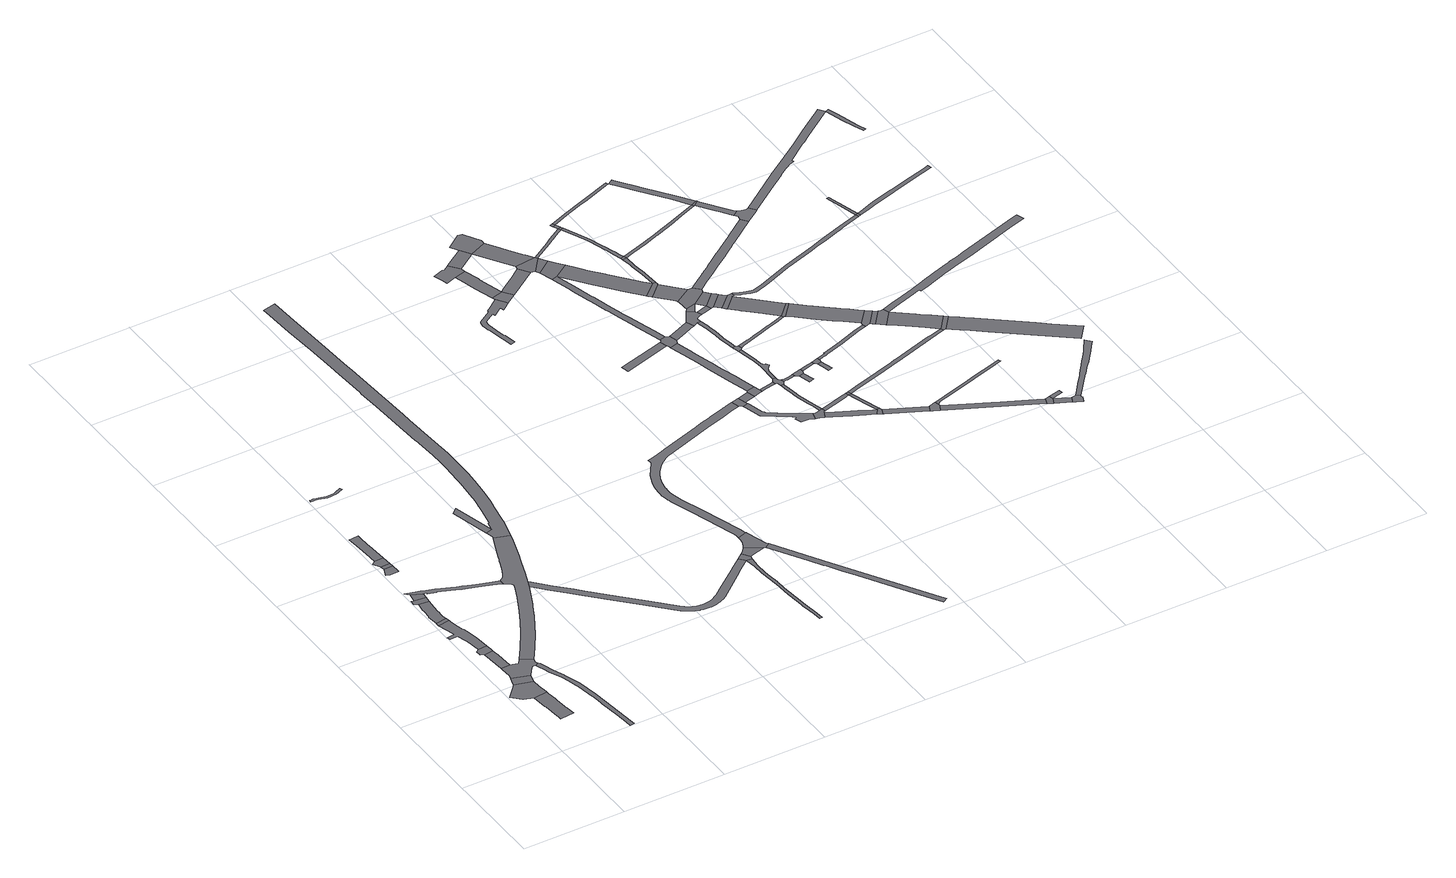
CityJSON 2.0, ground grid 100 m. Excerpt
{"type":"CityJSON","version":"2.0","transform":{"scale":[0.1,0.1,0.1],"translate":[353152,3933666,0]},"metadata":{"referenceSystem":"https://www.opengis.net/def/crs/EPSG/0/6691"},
"CityObjects":{
"road1":{"type":"Road","geometry":[{"type":"MultiSurface","lod":"1","boundaries":[[[0,1,2,3,4,5,6,7,8,9,10]]]}]},
"road2":{"type":"Road","attributes":{"RoadStructureAttribute.sectionType":"1"},"geometry":[{"type":"MultiSurface","lod":"1","boundaries":[[[11,12,13,14,15,16,17,18,19,20,21,22,23,24,0,10]]]}]},
"road3":{"type":"Road","attributes":{"RoadStructureAttribute.sectionType":"1"},"geometry":[{"type":"MultiSurface","lod":"1","boundaries":[[[25,26,5,4,27,28]]]}]},
"road4":{"type":"Road","attributes":{"RoadStructureAttribute.sectionType":"1"},"geometry":[{"type":"MultiSurface","lod":"1","boundaries":[[[29,30,31,32,33,34]]]}]},
"road5":{"type":"Road","geometry":[{"type":"MultiSurface","lod":"1","boundaries":[[[35,29,34,36,37,38,39,40,41]]]}]},
"road6":{"type":"Road","geometry":[{"type":"MultiSurface","lod":"1","boundaries":[[[42,43,44,45,46,47,48,49,50,51,52,53,39,38,54,55,56,57,58,59,60]]]}]},
"road7":{"type":"Road","geometry":[{"type":"MultiSurface","lod":"1","boundaries":[[[27,61,62,63,64,65,66,67,68,69,32,31,70,71,72,73,28]]]}]},
"road8":{"type":"Road","geometry":[{"type":"MultiSurface","lod":"1","boundaries":[[[74,75,76,42,60]]]}]},
"road9":{"type":"Road","attributes":{"RoadStructureAttribute.sectionType":"1"},"geometry":[{"type":"MultiSurface","lod":"1","boundaries":[[[77,78,79,80,81,75,74,82,83,84,85,86,87]]]}]},
"road10":{"type":"Road","attributes":{"RoadStructureAttribute.sectionType":"1"},"geometry":[{"type":"MultiSurface","lod":"1","boundaries":[[[88,89,90,91,92,93,94,95,96,97,98,99,100,101,102,103,104,105,106,107,108,109,110,111,112,113,114,64,63]]]}]},
"road11":{"type":"Road","geometry":[{"type":"MultiSurface","lod":"1","boundaries":[[[115,116,117,118,77,87]]]}]},
"road12":{"type":"Road","attributes":{"RoadStructureAttribute.sectionType":"1"},"geometry":[{"type":"MultiSurface","lod":"1","boundaries":[[[116,115,119,120,121]]]}]},
"road13":{"type":"Road","geometry":[{"type":"MultiSurface","lod":"1","boundaries":[[[122,123,124,125,126,127,128]]]}]},
"road14":{"type":"Road","geometry":[{"type":"MultiSurface","lod":"1","boundaries":[[[129,130,131,132,133,134]]]}]},
"road15":{"type":"Road","attributes":{"RoadStructureAttribute.sectionType":"1"},"geometry":[{"type":"MultiSurface","lod":"1","boundaries":[[[127,131,130,128]]]}]},
"road16":{"type":"Road","attributes":{"RoadStructureAttribute.sectionType":"1"},"geometry":[{"type":"MultiSurface","lod":"1","boundaries":[[[132,135,136,137,138,139,140,141,142,133]]]}]},
"road17":{"type":"Road","attributes":{"RoadStructureAttribute.sectionType":"1"},"geometry":[{"type":"MultiSurface","lod":"1","boundaries":[[[143,121,120,144,145,146,147,148,149,150,151,152,153,154,155,156,157,158,159,160,161,162,163,164,165,166,167,168,169]]]}]},
"road18":{"type":"Road","geometry":[{"type":"MultiSurface","lod":"1","boundaries":[[[170,171,172,173,174,175,176,177,178,179,180,181,182,183,184,185,186,187,188,189,190,191,157,156,192,193,194,195,196,197,198,199,200,201,202,203,204,67,66,205,206,207,208,209,210,211,212,213,214,215,216,217,218]]]}]},
"road19":{"type":"Road","geometry":[{"type":"MultiSurface","lod":"1","boundaries":[[[219,220,221,222,223,224,225,226,227,228,229,230,231,232,233,234,235,236,237,238,239,240,241,242,243,244]]]}]},
"road20":{"type":"Road","geometry":[{"type":"MultiSurface","lod":"1","boundaries":[[[245,246,247,248]]]}]},
"road21":{"type":"Road","attributes":{"RoadStructureAttribute.sectionType":"1"},"geometry":[{"type":"MultiSurface","lod":"1","boundaries":[[[249,250,251,252,253,254,255,256,257,258,259,260,261,262,263,264,265,266,267,268,269,270,271,170,218,272,273,274,275,276,277,278,279,280,281,282,283,284,285,286,287,288,289,290,291,292,293,294,295,296,297]]]}]},
"road22":{"type":"Road","attributes":{"RoadStructureAttribute.sectionType":"1"},"geometry":[{"type":"MultiSurface","lod":"1","boundaries":[[[298,299,300,301,302,303,304,305,306,307,308,309,310,311,312,313,314,315,316,317,318,319,320,321,322,323,324,325,326,327,328,329,330,331,332,333,334,335,336,337,338,339,340,341,342,343,344,345,346,347,348,349,350,351,352,353,354,355,245,248,356,357,358,182,181,180,359,360,361]]]}]},
"road23":{"type":"Road","attributes":{"RoadStructureAttribute.sectionType":"1"},"geometry":[{"type":"MultiSurface","lod":"1","boundaries":[[[362,363,364,365,366,367,368,369,370,371,372,373,374,375,376,377,378,379,380,381,382,383,384,385,386,387,388,389,297]]]}]},
"road24":{"type":"Road","geometry":[{"type":"MultiSurface","lod":"1","boundaries":[[[297,389,390,391,249]]]}]},
"road25":{"type":"Road","attributes":{"RoadStructureAttribute.sectionType":"1"},"geometry":[{"type":"MultiSurface","lod":"1","boundaries":[[[392,393,394,395,396,397,398,399,391,390]]]}]},
"road26":{"type":"Road","geometry":[{"type":"MultiSurface","lod":"1","boundaries":[[[400,401,402,403,404,405,406,407,408,396,395,409]]]}]},
"road27":{"type":"Road","attributes":{"RoadStructureAttribute.sectionType":"1"},"geometry":[{"type":"MultiSurface","lod":"1","boundaries":[[[410,411,412,413,414,415,416,417,418,419,420,421,422,423,400,409]]]}]},
"road28":{"type":"Road","attributes":{"RoadStructureAttribute.sectionType":"1"},"geometry":[{"type":"MultiSurface","lod":"1","boundaries":[[[403,424,425,426,427,428,429,430,431,432,433,434,435,436,437,438,439,440,441,442,443,444,445,446,447,448,449,450,451,452,453,454,455,456,457,458,459,460,461,462,463,464,465,466,467,468,469,470,471,472,473,474,475,476,477,478,479,480,481,482,483,484,485,486,487,488,489,490,491,492,493,494,495,496,497,498,499,500,501,502,503,504,505,404]]]}]},
"road29":{"type":"Road","attributes":{"RoadStructureAttribute.sectionType":"1"},"geometry":[{"type":"MultiSurface","lod":"1","boundaries":[[[506,507,508,509,510,511,512,513,514,515,516,517,518,519,520,521,522,523,524,525,526,527,528,529]]]}]},
"road30":{"type":"Road","geometry":[{"type":"MultiSurface","lod":"1","boundaries":[[[530,531,532,533,534,535,536,537,538]]]}]},
"road31":{"type":"Road","attributes":{"RoadStructureAttribute.sectionType":"1"},"geometry":[{"type":"MultiSurface","lod":"1","boundaries":[[[539,540,541,542,537,536,543,544,545,546,547]]]}]},
"road32":{"type":"Road","geometry":[{"type":"MultiSurface","lod":"1","boundaries":[[[546,529,528,548,549,550,547]]]}]},
"road33":{"type":"Road","attributes":{"RoadStructureAttribute.sectionType":"1"},"geometry":[{"type":"MultiSurface","lod":"1","boundaries":[[[551,552,553,554,555,556,557,530,538]]]}]},
"road34":{"type":"Road","attributes":{"RoadStructureAttribute.sectionType":"1"},"geometry":[{"type":"MultiSurface","lod":"1","boundaries":[[[558,559,560,561,562,563]]]}]},
"road35":{"type":"Road","geometry":[{"type":"MultiSurface","lod":"1","boundaries":[[[465,464,564,565,566,567,568]]]}]},
"road36":{"type":"Road","attributes":{"RoadStructureAttribute.sectionType":"1"},"geometry":[{"type":"MultiSurface","lod":"1","boundaries":[[[550,569,570,571,572,573,574,547]]]}]},
"road37":{"type":"Road","attributes":{"RoadStructureAttribute.sectionType":"1"},"geometry":[{"type":"MultiSurface","lod":"1","boundaries":[[[567,575,576,568]]]}]},
"road38":{"type":"Road","geometry":[{"type":"MultiSurface","lod":"1","boundaries":[[[577,554,553,578,579,580,581,582]]]}]},
"road39":{"type":"Road","attributes":{"RoadStructureAttribute.sectionType":"1"},"geometry":[{"type":"MultiSurface","lod":"1","boundaries":[[[583,584,585,586,587,588,589,590,591,592,593,594,595,596,597,598,599,600,601,602,603,604,566,565]]]}]},
"road40":{"type":"Road","geometry":[{"type":"MultiSurface","lod":"1","boundaries":[[[576,575,605,606,607,608,609,610,611]]]}]},
"road41":{"type":"Road","attributes":{"RoadStructureAttribute.sectionType":"1"},"geometry":[{"type":"MultiSurface","lod":"1","boundaries":[[[610,612,613,614,615,616,617,618,619,620,621,622,623,624,625,626,627,628,629,630,611]]]}]},
"road42":{"type":"Road","attributes":{"function":"3","RoadStructureAttribute.sectionType":"1"},"geometry":[{"type":"MultiSurface","lod":"1","boundaries":[[[631,632,633,634,635,636,637,638,578,553,639,640,641]]]}]},
"road43":{"type":"Road","geometry":[{"type":"MultiSurface","lod":"1","boundaries":[[[642,643,644,645,646,647,648,558,563,649,650,622,621]]]}]},
"road44":{"type":"Road","geometry":[{"type":"MultiSurface","lod":"1","boundaries":[[[651,652,571,570,653,654,631,641]]]}]},
"road45":{"type":"Road","attributes":{"function":"3","RoadStructureAttribute.sectionType":"1"},"geometry":[{"type":"MultiSurface","lod":"1","boundaries":[[[655,656,654,653,657,658]]]}]},
"road46":{"type":"Road","attributes":{"RoadStructureAttribute.sectionType":"1"},"geometry":[{"type":"MultiSurface","lod":"1","boundaries":[[[608,659,660,661,662,663,664,609]]]}]},
"road47":{"type":"Road","geometry":[{"type":"MultiSurface","lod":"1","boundaries":[[[665,666,667,668,669,670,671,672,595,594,673,674,675,676,677]]]}]},
"road48":{"type":"Road","geometry":[{"type":"MultiSurface","lod":"1","boundaries":[[[678,679,658,657,680,681,682]]]}]},
"road49":{"type":"Road","attributes":{"RoadStructureAttribute.sectionType":"1"},"geometry":[{"type":"MultiSurface","lod":"1","boundaries":[[[683,684,685,686,687,688,689,669,668,690,691,692,693,694,695,696]]]}]},
"road50":{"type":"Road","attributes":{"RoadStructureAttribute.sectionType":"1"},"geometry":[{"type":"MultiSurface","lod":"1","boundaries":[[[681,680,697,698,699,700,701,702,703,704,705,706,707,708,709,710,711,645,644,712,713,714,715,716,717,718,719,720,721,722,681,723,724,725,726,727,728,729,730,731,732,733,734,735,736,737,738,682]]]}]},
"road51":{"type":"Road","attributes":{"RoadStructureAttribute.sectionType":"1"},"geometry":[{"type":"MultiSurface","lod":"1","boundaries":[[[739,740,741,643,642,742,743,744]]]}]},
"road52":{"type":"Road","geometry":[{"type":"MultiSurface","lod":"1","boundaries":[[[745,746,747,748,749,750,661,660,751,696,695,752,753,754,755,756,757,758,759,760,761,762]]]}]},
"road53":{"type":"Road","attributes":{"RoadStructureAttribute.sectionType":"1"},"geometry":[{"type":"MultiSurface","lod":"1","boundaries":[[[763,764,765,766,767,677,676,768,769,770,771,772]]]}]},
"road54":{"type":"Road","attributes":{"RoadStructureAttribute.sectionType":"1"},"geometry":[{"type":"MultiSurface","lod":"1","boundaries":[[[761,773,774,775,776,777,778,779,780,781,782,783,784,785,786,787,788,789,790,791,792,793,794,795,762]]]}]},
"road55":{"type":"Road","attributes":{"RoadStructureAttribute.sectionType":"1"},"geometry":[{"type":"MultiSurface","lod":"1","boundaries":[[[796,797,798,799,800,801,802,803,804,753,752]]]}]},
"road56":{"type":"Road","attributes":{"RoadStructureAttribute.sectionType":"1"},"geometry":[{"type":"MultiSurface","lod":"1","boundaries":[[[805,806,807,668,667,808,809,810]]]}]},
"road57":{"type":"Road","geometry":[{"type":"MultiSurface","lod":"1","boundaries":[[[811,812,813,814,815,816,786,785,817]]]}]},
"road58":{"type":"Road","attributes":{"RoadStructureAttribute.sectionType":"1"},"geometry":[{"type":"MultiSurface","lod":"1","boundaries":[[[818,819,820,821,822,823,824,825,826,813,812,827,828,829,830,831,832,833,834,835]]]}]},
"road59":{"type":"Road","geometry":[{"type":"MultiSurface","lod":"1","boundaries":[[[818,835,836,837,838,839,840,841,842,843,844,845,846,847,739,744]]]}]},
"road60":{"type":"Road","geometry":[{"type":"MultiSurface","lod":"1","boundaries":[[[799,848,849,850,851,800]]]}]},
"road61":{"type":"Road","attributes":{"RoadStructureAttribute.sectionType":"1"},"geometry":[{"type":"MultiSurface","lod":"1","boundaries":[[[848,852,853,849]]]}]},
"road62":{"type":"Road","attributes":{"RoadStructureAttribute.sectionType":"1"},"geometry":[{"type":"MultiSurface","lod":"1","boundaries":[[[654,854,855,856,857,858,859,860,861,862,863,864,865,866,867,868,869,870,871,872,873,874,875,859,876,877,878,879,631]]]}]},
"road63":{"type":"Road","geometry":[{"type":"MultiSurface","lod":"1","boundaries":[[[729,728,880,881,882,883,884,885]]]}]},
"road64":{"type":"Road","geometry":[{"type":"MultiSurface","lod":"1","boundaries":[[[771,886,887,888,889,772]]]}]},
"road65":{"type":"Road","geometry":[{"type":"MultiSurface","lod":"1","boundaries":[[[890,891,892,805,810]]]}]},
"road66":{"type":"Road","attributes":{"RoadStructureAttribute.sectionType":"1"},"geometry":[{"type":"MultiSurface","lod":"1","boundaries":[[[893,894,895,896,897,898,772,889,899,900,901,902,903,904,890,810]]]}]},
"road67":{"type":"Road","attributes":{"function":"3","RoadStructureAttribute.sectionType":"1"},"geometry":[{"type":"MultiSurface","lod":"1","boundaries":[[[905,847,846,906,907,908,909]]]}]},
"road68":{"type":"Road","attributes":{"function":"3","RoadStructureAttribute.sectionType":"1"},"geometry":[{"type":"MultiSurface","lod":"1","boundaries":[[[910,883,882,911,912,913,914,915]]]}]},
"road69":{"type":"Road","attributes":{"RoadStructureAttribute.sectionType":"1"},"geometry":[{"type":"MultiSurface","lod":"1","boundaries":[[[916,917,851,850,918]]]}]},
"road70":{"type":"Road","attributes":{"RoadStructureAttribute.sectionType":"1"},"geometry":[{"type":"MultiSurface","lod":"1","boundaries":[[[919,920,921,842,841,922,923,924,925,926]]]}]},
"road71":{"type":"Road","geometry":[{"type":"MultiSurface","lod":"1","boundaries":[[[927,928,929,930]]]}]},
"road72":{"type":"Road","attributes":{"RoadStructureAttribute.sectionType":"1"},"geometry":[{"type":"MultiSurface","lod":"1","boundaries":[[[931,928,927,932,876]]]}]},
"road73":{"type":"Road","attributes":{"RoadStructureAttribute.sectionType":"1"},"geometry":[{"type":"MultiSurface","lod":"1","boundaries":[[[933,934,935,936,937,938,939,940,941,942,729,885]]]}]},
"road74":{"type":"Road","geometry":[{"type":"MultiSurface","lod":"1","boundaries":[[[943,931,876,859,875]]]}]},
"road75":{"type":"Road","geometry":[{"type":"MultiSurface","lod":"1","boundaries":[[[909,944,945,946,915,914,947,948,949,905]]]}]},
"road76":{"type":"Road","attributes":{"RoadStructureAttribute.sectionType":"1"},"geometry":[{"type":"MultiSurface","lod":"1","boundaries":[[[887,886,950,951,952]]]}]},
"road77":{"type":"Road","geometry":[{"type":"MultiSurface","lod":"1","boundaries":[[[953,954,916,918,955,956]]]}]},
"road78":{"type":"Road","geometry":[{"type":"MultiSurface","lod":"1","boundaries":[[[938,867,866,957,939]]]}]},
"road79":{"type":"Road","attributes":{"RoadStructureAttribute.sectionType":"1"},"geometry":[{"type":"MultiSurface","lod":"1","boundaries":[[[958,959,960,961,962,963,964,965,966,967,968,969,970,971,972,973,974,811,817]]]}]},
"road80":{"type":"Road","geometry":[{"type":"MultiSurface","lod":"1","boundaries":[[[955,975,976,977,978,956]]]}]},
"road81":{"type":"Road","attributes":{"function":"3","RoadStructureAttribute.sectionType":"1"},"geometry":[{"type":"MultiSurface","lod":"1","boundaries":[[[979,926,980,981,944,909]]]}]},
"road82":{"type":"Road","geometry":[{"type":"MultiSurface","lod":"1","boundaries":[[[925,982,983,984,980,926]]]}]},
"road83":{"type":"Road","attributes":{"RoadStructureAttribute.sectionType":"1"},"geometry":[{"type":"MultiSurface","lod":"1","boundaries":[[[985,983,982,986,987]]]}]},
"road84":{"type":"Road","geometry":[{"type":"MultiSurface","lod":"1","boundaries":[[[988,989,990,987,986,991,992,993]]]}]},
"road85":{"type":"Road","geometry":[{"type":"MultiSurface","lod":"1","boundaries":[[[994,995,996,952,951,997,998,999]]]}]},
"road86":{"type":"Road","attributes":{"function":"3","RoadStructureAttribute.sectionType":"1"},"geometry":[{"type":"MultiSurface","lod":"1","boundaries":[[[992,1000,1001,1002,1003,1004,1005,965,1006,1007,1008,1009,1010,1011,993]]]}]},
"road87":{"type":"Road","attributes":{"RoadStructureAttribute.sectionType":"1"},"geometry":[{"type":"MultiSurface","lod":"1","boundaries":[[[1012,1013,1014,1015,929,928,1016,1017,1018,1019]]]}]},
"road88":{"type":"Road","attributes":{"RoadStructureAttribute.sectionType":"1"},"geometry":[{"type":"MultiSurface","lod":"1","boundaries":[[[1020,1021,1022,1023,1024,1025,1026,1027,1028,1029,1030,1031,1032,954,953]]]}]},
"road89":{"type":"Road","geometry":[{"type":"MultiSurface","lod":"1","boundaries":[[[965,964,1033,1034,1035,1006]]]}]},
"road90":{"type":"Road","attributes":{"RoadStructureAttribute.sectionType":"1"},"geometry":[{"type":"MultiSurface","lod":"1","boundaries":[[[1036,1037,1038,1039,1040,1041,1042,1043,1044,892,891,1045,1046,1047,1048,1049,1050,1051,1052,1053]]]}]},
"road91":{"type":"Road","attributes":{"RoadStructureAttribute.sectionType":"1"},"geometry":[{"type":"MultiSurface","lod":"1","boundaries":[[[1054,1055,1056,1057,1058,1059,867,938,1060,1061,1062,1063,1064,1065,1066,1067]]]}]},
"road92":{"type":"Road","attributes":{"RoadStructureAttribute.sectionType":"1"},"geometry":[{"type":"MultiSurface","lod":"1","boundaries":[[[1068,1069,1070,1071,999,998,1072,1073]]]}]},
"road93":{"type":"Road","attributes":{"function":"3","RoadStructureAttribute.sectionType":"1"},"geometry":[{"type":"MultiSurface","lod":"1","boundaries":[[[1074,1075,1076,1077,1078,1079,1080,1081,1082,1083,1084,1085,1086,1087,1088,1089,1090,1091,1035,1034]]]}]},
"road94":{"type":"Road","attributes":{"RoadStructureAttribute.sectionType":"1"},"geometry":[{"type":"MultiSurface","lod":"1","boundaries":[[[1092,1093,1094,1095,1096,1097,1098,1099,1100,1101,1102,1103,1104,1105,1106,1107,1108,1109,1110,946,945,1111,1112,1113,1114,1115,1116,1117,1118,1119,1120,1121]]]}]},
"road95":{"type":"Road","attributes":{"RoadStructureAttribute.sectionType":"1"},"geometry":[{"type":"MultiSurface","lod":"1","boundaries":[[[1122,1123,1124,1125,1126,1127,1128,1129,1130,1131,1132,1133,1134,1135,995,994]]]}]},
"road96":{"type":"Road","geometry":[{"type":"MultiSurface","lod":"1","boundaries":[[[1025,1136,1137,1082,1081,1026]]]}]},
"road97":{"type":"Road","attributes":{"RoadStructureAttribute.sectionType":"1"},"geometry":[{"type":"MultiSurface","lod":"1","boundaries":[[[1138,1139,1140,1137,1136]]]}]},
"road98":{"type":"Road","geometry":[{"type":"MultiSurface","lod":"1","boundaries":[[[1141,1142,1143,1144,1140,1139,1145,1146]]]}]},
"road99":{"type":"Road","attributes":{"RoadStructureAttribute.sectionType":"1"},"geometry":[{"type":"MultiSurface","lod":"1","boundaries":[[[1147,1148,1149,1150,1151,1152,1153,1154,1155,1156,1157,1158,1054,1159]]]}]},
"road100":{"type":"Road","geometry":[{"type":"MultiSurface","lod":"1","boundaries":[[[1072,1160,1161,1162,1163,1073]]]}]},
"road101":{"type":"Road","geometry":[{"type":"MultiSurface","lod":"1","boundaries":[[[1054,1067,1164,1165,1159]]]}]},
"road102":{"type":"Road","attributes":{"RoadStructureAttribute.sectionType":"1"},"geometry":[{"type":"MultiSurface","lod":"1","boundaries":[[[1166,1161,1160,1167]]]}]},
"road103":{"type":"Road","attributes":{"function":"3","RoadStructureAttribute.sectionType":"1"},"geometry":[{"type":"MultiSurface","lod":"1","boundaries":[[[1145,1168,1169,1170,1053,1171,1172,1173,1174,1175,1176,1146]]]}]},
"road104":{"type":"Road","attributes":{"RoadStructureAttribute.sectionType":"1"},"geometry":[{"type":"MultiSurface","lod":"1","boundaries":[[[1177,1178,1179,1180,1181,1182,1183,1184,1185,1186,1187,990,989,1188,1189,1190,1191,1192,1193,1194,1195,1196,1197,1198,1199,1200,1201,1202,1203,1204]]]}]},
"road105":{"type":"Road","attributes":{"RoadStructureAttribute.sectionType":"1"},"geometry":[{"type":"MultiSurface","lod":"1","boundaries":[[[1205,1206,1162,1161]]]}]},
"road106":{"type":"Road","attributes":{"RoadStructureAttribute.sectionType":"1"},"geometry":[{"type":"MultiSurface","lod":"1","boundaries":[[[1207,1208,1209,1210,1211,1165,1164,1212,1213,1214,1215,1216]]]}]},
"road107":{"type":"Road","geometry":[{"type":"MultiSurface","lod":"1","boundaries":[[[1217,1218,1219,1220,1221,1222,1223,1166,1167]]]}]},
"road108":{"type":"Road","geometry":[{"type":"MultiSurface","lod":"1","boundaries":[[[1224,1171,1053,1052,1225]]]}]},
"road109":{"type":"Road","geometry":[{"type":"MultiSurface","lod":"1","boundaries":[[[1226,1092,1121,1227,1228,1229,1230,1231,1232,1233,1234,1235,1236,1207,1216]]]}]},
"road110":{"type":"Road","attributes":{"RoadStructureAttribute.sectionType":"1"},"geometry":[{"type":"MultiSurface","lod":"1","boundaries":[[[1237,1238,1239,1240,1241,1242,1243,1244,1245,1246,1247,1248,1249,1250,1251,1252,1253,1254,1255,1256,1257,1222,1221]]]}]},
"road111":{"type":"Road","attributes":{"function":"3","RoadStructureAttribute.sectionType":"1"},"geometry":[{"type":"MultiSurface","lod":"1","boundaries":[[[1258,1259,1260,1261,1262,1263,1264,1265,1224,1225,1266,1267,1268,1269,1270,1271,1272]]]}]},
"road112":{"type":"Road","geometry":[{"type":"MultiSurface","lod":"1","boundaries":[[[1273,1204,1203,1274]]]}]},
"road113":{"type":"Road","attributes":{"RoadStructureAttribute.sectionType":"1"},"geometry":[{"type":"MultiSurface","lod":"1","boundaries":[[[1273,1275,1276,1277,1204]]]}]},
"road114":{"type":"Road","attributes":{"RoadStructureAttribute.sectionType":"1"},"geometry":[{"type":"MultiSurface","lod":"1","boundaries":[[[1278,1279,1280,1281,1282,1283,1284,1285,1286,1287,1288,1289,1290,1291,1292,1293,1294,1295,1296,1297,1298,1299,1300,1301,1302,1303,1304,1305,1306,1307,1308,1309,1310,1311,1142,1141]]]}]},
"road115":{"type":"Road","attributes":{"RoadStructureAttribute.sectionType":"1"},"geometry":[{"type":"MultiSurface","lod":"1","boundaries":[[[1312,1313,1314,1315,1316,1317,1318,1319,1320,1231,1230,1321,1322,1323,1324,1325,1326,1327,1328,1329,1330,1331,1332,1333,1334,1335,1336,1337,1338,1339,1340,1341,1334,1342]]]}]},
"road116":{"type":"Road","attributes":{"RoadStructureAttribute.sectionType":"1"},"geometry":[{"type":"MultiSurface","lod":"1","boundaries":[[[1343,1344,1345,1346,1347,1348,1349,1350,1351,1352,1353,1354,1355,1356,1357,1358,1359,1360,1361,1273,1274]]]}]}
},
"vertices":[
[326,778,0],[322,825,0],[318,855,0],[308,953,0],[311,965,0],[137,1009,0],[91,956,0],[48,911,0],[16,878,0],[103,795,0],[192,764,0],
[207,618,0],[209,602,0],[222,484,0],[228,424,0],[229,420,0],[231,396,0],[365,411,0],[363,433,0],[360,463,0],[356,497,0],[355,502,0],[341,633,0],[338,663,0],[328,757,0],
[165,1099,0],[149,1050,0],[334,1051,0],[166,1103,0],
[154,1500,0],[159,1423,0],[170,1264,0],[260,1270,0],[247,1440,0],[240,1512,0],
[132,1520,0],[238,1541,0],[236,1570,0],[233,1600,0],[148,1592,0],[114,1569,0],[117,1519,0],
[33,2053,0],[60,1960,0],[82,1883,0],[84,1878,0],[47,1875,0],[5,1872,0],[7,1866,0],[16,1835,0],[94,1840,0],[120,1747,0],[133,1674,0],[142,1619,0],[221,1748,0],[200,1839,0],[185,1896,0],[182,1905,0],[168,1961,0],[149,2054,0],[147,2068,0],
[369,1097,0],[412,1152,0],[441,1149,0],[478,1169,0],[466,1190,0],[470,1226,0],[369,1294,0],[368,1292,0],[332,1244,0],[176,1172,0],[177,1165,0],[178,1154,0],[179,1146,0],
[142,2104,0],[35,2089,0],[33,2089,0],
[44,2396,0],[34,2309,0],[34,2290,0],[30,2210,0],[26,2200,0],[135,2149,0],[134,2188,0],[134,2208,0],[134,2240,0],[136,2295,0],[146,2385,0],
[452,1128,0],[463,1096,0],[467,1082,0],[494,1003,0],[538,894,0],[564,813,0],[590,729,0],[597,689,0],[623,533,0],[625,527,0],[631,474,0],[638,408,0],[640,391,0],[664,190,0],[679,66,0],[684,7,0],[726,12,0],[720,68,0],[713,131,0],[682,396,0],[665,535,0],[630,738,0],[583,890,0],[577,907,0],[533,1017,0],[507,1095,0],[490,1148,0],
[152,2450,0],[42,2461,0],[15,2464,0],[11,2424,0],
[157,2500,0],[158,2505,0],[56,2548,0],
[51,2963,0],[24,2893,0],[60,2876,0],[147,2881,0],[146,2898,0],[142,2975,0],[54,2970,0],
[9,3079,0],[51,3015,0],[139,3020,0],[134,3115,0],[46,3110,0],[8,3081,0],
[121,3327,0],[120,3347,0],[115,3463,0],[114,3487,0],[23,3482,0],[25,3456,0],[33,3328,0],[38,3236,0],
[20,2587,0],[169,2502,0],[189,2497,0],[186,2487,0],[266,2462,0],[270,2471,0],[420,2408,0],[464,2390,0],[475,2385,0],[575,2351,0],[752,2290,0],[762,2287,0],[787,2278,0],[809,2268,0],[811,2316,0],[796,2322,0],[724,2348,0],[610,2385,0],[543,2408,0],[495,2424,0],[452,2441,0],[407,2458,0],[327,2489,0],[280,2507,0],[177,2539,0],[159,2548,0],[71,2574,0],
[1001,2184,0],[1043,2295,0],[1100,2445,0],[1113,2483,0],[1124,2514,0],[1130,2530,0],[1142,2565,0],[1166,2634,0],[1200,2739,0],[1214,2787,0],[1222,2815,0],[1106,2848,0],[1073,2861,0],[1040,2779,0],[973,2615,0],[959,2579,0],[950,2558,0],[937,2526,0],[899,2431,0],[894,2421,0],[877,2387,0],[854,2349,0],[824,2259,0],[839,2249,0],[873,2223,0],[882,2215,0],[863,2162,0],[811,2045,0],[726,1873,0],[685,1797,0],[661,1753,0],[659,1748,0],[569,1592,0],[462,1429,0],[457,1421,0],[564,1357,0],[674,1531,0],[720,1610,0],[727,1623,0],[745,1654,0],[774,1707,0],[795,1747,0],[796,1749,0],[814,1783,0],[834,1820,0],[858,1867,0],[869,1888,0],[930,2022,0],[974,2119,0],
[26,4108,0],[53,4107,0],[55,4107,0],[66,4107,0],[94,4100,0],[177,4080,0],[203,4080,0],[233,4081,0],[268,4086,0],[296,4095,0],[303,4098,0],[341,4116,0],[332,4139,0],[287,4118,0],[262,4108,0],[245,4104,0],[231,4101,0],[202,4100,0],[179,4101,0],[130,4112,0],[69,4127,0],[63,4127,0],[53,4127,0],[47,4128,0],[46,4128,0],[26,4127,0],
[1127,2971,0],[1023,3380,0],[968,3331,0],[1062,2955,0],
[2692,1523,0],[2566,1425,0],[2555,1417,0],[2366,1267,0],[2263,1186,0],[2250,1178,0],[2237,1169,0],[2212,1157,0],[2178,1144,0],[2146,1138,0],[2115,1135,0],[2080,1136,0],[2050,1141,0],[2012,1153,0],[1977,1170,0],[1949,1189,0],[1918,1218,0],[1730,1415,0],[1532,1624,0],[1344,1824,0],[1279,1891,0],[1152,2024,0],[1019,2167,0],[988,2108,0],[1105,1979,0],[1222,1857,0],[1241,1836,0],[1296,1778,0],[1485,1579,0],[1508,1555,0],[1683,1371,0],[1891,1152,0],[1949,1115,0],[1997,1090,0],[2036,1077,0],[2037,1077,0],[2069,1070,0],[2111,1066,0],[2146,1066,0],[2201,1074,0],[2205,1075,0],[2245,1087,0],[2266,1096,0],[2283,1103,0],[2314,1122,0],[2600,1356,0],[2602,1357,0],[2708,1443,0],[2736,1467,0],
[1311,3224,0],[1320,3275,0],[1326,3308,0],[1333,3362,0],[1342,3423,0],[1351,3506,0],[1363,3627,0],[1367,3696,0],[1369,3735,0],[1371,3753,0],[1373,3829,0],[1374,4033,0],[1374,4081,0],[1374,4085,0],[1364,4274,0],[1341,4651,0],[1336,4739,0],[1296,5442,0],[1292,5502,0],[1288,5566,0],[1277,5728,0],[1263,5949,0],[1242,6305,0],[1222,6634,0],[1097,6610,0],[1097,6608,0],[1103,6525,0],[1107,6460,0],[1122,6241,0],[1143,5924,0],[1162,5631,0],[1169,5504,0],[1187,5197,0],[1188,5176,0],[1201,4960,0],[1235,4379,0],[1235,4374,0],[1251,4129,0],[1251,4087,0],[1254,4031,0],[1252,3892,0],[1250,3892,0],[1249,3836,0],[1245,3711,0],[1244,3691,0],[1244,3679,0],[1243,3672,0],[1243,3670,0],[1242,3661,0],[1240,3636,0],[1239,3631,0],[1224,3441,0],[1220,3414,0],[1209,3338,0],[1208,3330,0],[1195,3249,0],[1158,3052,0],[1147,3056,0],[1063,2951,0],[1075,2903,0],[1080,2878,0],[1226,2830,0],[1274,3024,0],[1275,3030,0],
[2754,1355,0],[2759,1251,0],[2759,1248,0],[2776,1068,0],[2777,1063,0],[2778,1052,0],[2782,990,0],[2790,875,0],[2808,694,0],[2811,671,0],[2833,521,0],[2840,444,0],[2868,447,0],[2860,526,0],[2838,675,0],[2825,807,0],[2817,877,0],[2815,914,0],[2814,926,0],[2805,1055,0],[2804,1065,0],[2804,1068,0],[2800,1111,0],[2796,1151,0],[2791,1203,0],[2786,1250,0],[2782,1354,0],[2794,1460,0],
[2799,1498,0],[2747,1566,0],
[2860,1514,0],[2917,1528,0],[2944,1534,0],[2955,1537,0],[2808,1628,0],[2805,1624,0],[2785,1599,0],[2764,1579,0],
[3024,1567,0],[3008,1593,0],[2947,1784,0],[2941,1801,0],[2852,1772,0],[2851,1746,0],[2846,1714,0],[2837,1684,0],[2822,1650,0],[2974,1536,0],
[3121,1295,0],[3192,1179,0],[3263,1063,0],[3277,1040,0],[3351,919,0],[3427,795,0],[3612,493,0],[3685,374,0],[3798,189,0],[3859,90,0],[3906,119,0],[3879,163,0],[3710,441,0],[3332,1062,0],
[2935,1820,0],[2924,1854,0],[2918,1873,0],[2857,2059,0],[2787,2277,0],[2720,2481,0],[2712,2507,0],[2703,2537,0],[2697,2565,0],[2692,2595,0],[2689,2624,0],[2688,2655,0],[2689,2685,0],[2690,2697,0],[2693,2718,0],[2698,2748,0],[2704,2778,0],[2711,2801,0],[2719,2826,0],[2724,2836,0],[2731,2849,0],[2741,2870,0],[2754,2893,0],[2768,2913,0],[2786,2936,0],[2803,2957,0],[2826,2982,0],[2832,2987,0],[2849,3003,0],[2872,3021,0],[2892,3035,0],[2917,3052,0],[2937,3062,0],[2952,3069,0],[2962,3072,0],[3432,3224,0],[3513,3250,0],[3614,3282,0],[3718,3314,0],[3774,3332,0],[3821,3344,0],[3799,3424,0],[3750,3410,0],[3728,3403,0],[3717,3400,0],[3697,3394,0],[3665,3384,0],[3542,3346,0],[3522,3341,0],[3447,3320,0],[3368,3291,0],[3364,3290,0],[2963,3159,0],[2928,3147,0],[2827,3114,0],[2765,3099,0],[2772,3067,0],[2771,3064,0],[2770,3052,0],[2767,3049,0],[2718,2982,0],[2670,2911,0],[2632,2819,0],[2630,2811,0],[2623,2787,0],[2616,2756,0],[2610,2718,0],[2607,2690,0],[2607,2687,0],[2605,2646,0],[2606,2617,0],[2612,2577,0],[2618,2542,0],[2619,2539,0],[2628,2501,0],[2642,2458,0],[2709,2250,0],[2733,2176,0],[2764,2083,0],[2779,2036,0],[2840,1849,0],[2849,1810,0],
[2775,5652,0],[2710,5605,0],[2713,5591,0],[2582,5506,0],[2572,5491,0],[2567,5470,0],[2566,5448,0],[2576,5378,0],[2580,5361,0],[2596,5288,0],[2631,5098,0],[2674,5112,0],[2655,5235,0],[2646,5241,0],[2629,5345,0],[2614,5431,0],[2619,5481,0],[2726,5547,0],[2731,5520,0],[2824,5585,0],[2834,5547,0],[2852,5559,0],[2920,5609,0],[2850,5706,0],
[2755,6324,0],[2697,6283,0],[2681,6289,0],[2581,6259,0],[2606,6174,0],[2622,6118,0],[2722,6148,0],[2838,6180,0],[2826,6224,0],
[2929,5850,0],[2885,6013,0],[2882,6024,0],[2879,6035,0],[2750,6049,0],[2775,5966,0],[2786,5925,0],[2840,5740,0],[2951,5772,0],
[2943,5625,0],[2968,5643,0],[3017,5677,0],
[2897,6274,0],[2994,6342,0],[3016,6358,0],[2952,6460,0],[2868,6401,0],[2834,6378,0],[2756,6325,0],
[3727,4462,0],[3262,4332,0],[3279,4253,0],[3493,4315,0],[3554,4333,0],[3748,4390,0],
[3833,3341,0],[3852,3326,0],[3906,3341,0],[3899,3365,0],[3877,3445,0],
[3210,5811,0],[3304,5876,0],[3234,5974,0],[3140,5906,0],[3019,5820,0],[2994,5803,0],
[4008,3395,0],[3986,3475,0],
[2907,6535,0],[3182,6433,0],[3183,6446,0],[3185,6477,0],[3092,6635,0],[3052,6643,0],
[3859,3304,0],[3902,3146,0],[3904,3138,0],[4134,2978,0],[4152,2965,0],[4152,2952,0],[4146,2945,0],[4135,2942,0],[4155,2880,0],[4201,2881,0],[4226,2875,0],[4280,2858,0],[4302,2931,0],[4228,2975,0],[4192,2997,0],[4132,3039,0],[3967,3156,0],[3963,3160,0],[3962,3162,0],[3958,3166,0],[3950,3183,0],[3912,3318,0],
[4037,3404,0],[4077,3415,0],[4099,3422,0],[4100,3422,0],[4092,3450,0],[4075,3512,0],[3996,3490,0],
[4039,3639,0],[4016,3724,0],[3981,3851,0],[3964,3910,0],[3954,3947,0],[3925,4055,0],[3897,4158,0],[3876,4231,0],[3876,4232,0],[3838,4370,0],[3761,4349,0],[3767,4327,0],[3798,4215,0],[3807,4183,0],[3809,4175,0],[3828,4104,0],[3842,4056,0],[3876,3924,0],[3942,3685,0],
[3445,6034,0],[3440,6040,0],[3395,6106,0],[3379,6130,0],[3298,6253,0],[3274,6290,0],[3265,6304,0],[3186,6427,0],[3112,6209,0],[3148,6154,0],[3242,6011,0],
[3858,4411,0],[3835,4489,0],[3802,4506,0],[3743,4491,0],[3744,4482,0],[3741,4472,0],[3737,4465,0],[3750,4388,0],[3757,4363,0],
[3239,5996,0],[3238,5992,0],[3345,5864,0],[3460,6012,0],
[3493,5966,0],[3464,6006,0],[3370,5830,0],[3515,5936,0],
[4143,3431,0],[4250,3452,0],[4244,3486,0],[4236,3482,0],[4211,3473,0],[4142,3460,0],
[4389,2895,0],[4392,2901,0],[4412,2907,0],[4402,2942,0],[4376,2936,0],[4376,2935,0],[4336,2923,0],[4319,2924,0],[4335,2842,0],[4349,2836,0],[4352,2834,0],[4359,2831,0],[4390,2891,0],
[3606,5812,0],[3547,5893,0],[3407,5694,0],[3464,5710,0],[3609,5808,0],
[4279,3388,0],[4284,3354,0],[4300,3255,0],[4302,3238,0],[4308,3202,0],[4341,3072,0],[4355,3019,0],[4376,3045,0],[4335,3208,0],[4329,3243,0],[4308,3379,0],[4307,3388,0],[4306,3410,0],[4277,3407,0],
[3415,5664,0],[3457,5513,0],[3468,5467,0],[3468,5466,0],[3470,5461,0],[3519,5282,0],[3527,5250,0],[3572,5084,0],[3580,5058,0],[3583,5047,0],[3601,4980,0],[3612,4941,0],[3633,4868,0],[3671,4733,0],[3704,4624,0],[3768,4622,0],[3720,4785,0],[3688,4895,0],[3678,4930,0],[3670,4959,0],[3659,4997,0],[3651,5026,0],[3630,5100,0],[3579,5290,0],[3569,5328,0],[3526,5482,0],[3664,5448,0],[3716,5380,0],[3834,5238,0],[3844,5226,0],[3848,5221,0],[3969,5080,0],[4106,5197,0],[4046,5265,0],[4020,5296,0],[3855,5495,0],[3841,5512,0],[3835,5519,0],[3832,5522,0],[3731,5649,0],[3701,5688,0],[3668,5731,0],
[4060,4583,0],[4015,4565,0],[3956,4540,0],[3978,4461,0],[4050,4491,0],[4092,4509,0],
[4264,3515,0],[4262,3510,0],[4259,3505,0],[4255,3497,0],[4252,3492,0],[4248,3489,0],[4272,3456,0],[4328,3441,0],[4321,3476,0],[4316,3478,0],[4314,3479,0],[4310,3481,0],[4305,3486,0],[4300,3493,0],[4298,3498,0],[4297,3506,0],[4297,3519,0],[4265,3520,0],
[4766,2705,0],[4653,2761,0],[4597,2788,0],[4477,2847,0],[4396,2886,0],[4421,2798,0],[4573,2726,0],[4678,2676,0],[4760,2637,0],[4795,2691,0],
[4298,3638,0],[4312,3665,0],[4323,3679,0],[4346,3704,0],[4330,3735,0],[4324,3731,0],[4316,3731,0],[4309,3736,0],[4295,3758,0],[4292,3788,0],[4286,3849,0],[4282,3867,0],[4255,4007,0],[4224,4000,0],[4228,3982,0],[4232,3963,0],[4257,3853,0],[4259,3843,0],[4265,3787,0],[4272,3719,0],[4272,3714,0],[4270,3539,0],[4267,3525,0],
[4350,3443,0],[4369,3445,0],[4407,3449,0],[4449,3460,0],[4442,3486,0],[4402,3476,0],[4396,3475,0],[4356,3471,0],[4335,3474,0],
[4687,3025,0],[4631,3008,0],[4482,2965,0],[4519,2938,0],[4641,2973,0],[4698,2990,0],
[4259,4069,0],[4240,4080,0],[4209,4072,0],[4211,4061,0],[4212,4051,0],[4213,4050,0],[4271,4031,0],
[4137,4529,0],[4140,4512,0],[4146,4485,0],[4157,4435,0],[4160,4422,0],[4172,4342,0],[4176,4296,0],[4181,4231,0],[4193,4160,0],[4231,4130,0],[4216,4235,0],[4215,4242,0],[4211,4304,0],[4207,4346,0],[4195,4429,0],[4191,4442,0],[4175,4519,0],[4172,4535,0],
[4165,4573,0],[4166,4574,0],[4171,4585,0],[4185,4592,0],[4205,4599,0],[4231,4607,0],[4215,4657,0],[4209,4657,0],[4206,4659,0],[4204,4663,0],[4202,4670,0],[4140,4710,0],
[4481,3441,0],[4530,3455,0],[4542,3485,0],[4535,3511,0],
[4514,3323,0],[4563,3337,0],
[3463,6014,0],[3648,6130,0],[3699,6162,0],[3704,6165,0],[3795,6222,0],[3838,6249,0],[3897,6118,0],[3950,5994,0],[3985,5890,0],[4010,5815,0],[4015,5798,0],[4038,5712,0],[4058,5639,0],[4095,5649,0],[4079,5695,0],[4064,5742,0],[4049,5786,0],[4039,5824,0],[4011,5906,0],[3978,6005,0],[3925,6130,0],[3865,6262,0],[3826,6275,0],[3689,6188,0],[3635,6154,0],[3449,6036,0],
[3975,5072,0],[3980,5066,0],[4002,5042,0],[4135,5163,0],[4135,5170,0],[4133,5199,0],
[4805,2615,0],[4833,2673,0],[4826,2694,0],[4823,2700,0],
[4726,2994,0],[4724,2999,0],[4714,3033,0],
[4701,2981,0],[4706,2968,0],[4710,2953,0],[4741,2859,0],[4750,2832,0],[4787,2718,0],[4815,2726,0],[4812,2736,0],[4782,2825,0],[4768,2868,0],[4737,2961,0],[4727,2990,0],
[4163,4747,0],[4203,4676,0],[4206,4684,0],[4230,4722,0],[4257,4765,0],
[4308,4972,0],[4073,4964,0],[4112,4921,0],[4145,4883,0],[4154,4872,0],[4310,4970,0],
[4671,3549,0],[4601,3529,0],[4682,3520,0],
[4271,4675,0],[4239,4665,0],[4225,4661,0],[4259,4616,0],[4292,4626,0],[4295,4627,0],[4343,4642,0],[4327,4693,0],
[3805,6322,0],[3832,6335,0],[3821,6360,0],[3792,6350,0],
[3854,6287,0],[3818,6293,0],
[4125,5360,0],[4124,5371,0],[4106,5493,0],[4106,5526,0],[4105,5593,0],[4105,5623,0],[4063,5616,0],[4079,5527,0],[4079,5491,0],[4098,5357,0],
[3856,6281,0],
[4404,4873,0],[4413,4909,0],[4359,4971,0],[4159,4800,0],[4160,4796,0],[4162,4764,0],
[4818,2609,0],[5166,2440,0],[5194,2497,0],
[4748,3541,0],[4739,3570,0],[4704,3499,0],[4746,3512,0],
[4061,5629,0],
[4309,4050,0],[4486,4107,0],[4528,4120,0],[4647,4161,0],[4661,4165,0],[4712,4182,0],[4806,4214,0],[4797,4240,0],[4710,4210,0],[4622,4181,0],[4618,4179,0],[4519,4146,0],[4468,4130,0],[4388,4104,0],[4372,4099,0],[4371,4105,0],[4274,4074,0],
[4716,3451,0],[4734,3377,0],[4777,3390,0],[4759,3463,0],
[4277,4745,0],[4456,4820,0],[4420,4856,0],
[4370,4651,0],[4498,4778,0],[4486,4789,0],
[4541,4734,0],[4424,4597,0],[4552,4723,0],
[4586,4690,0],[4608,4693,0],[4604,4729,0],[4450,4570,0],[4456,4565,0],[4582,4690,0],
[5281,2479,0],[5269,2520,0],[5263,2518,0],[5193,2427,0],[5248,2401,0],[5279,2465,0],
[4531,4489,0],[4542,4478,0],[4601,4422,0],[4653,4373,0],[4682,4345,0],[4699,4329,0],[4919,4372,0],[4845,4440,0],[4800,4481,0],[4679,4596,0],[4676,4599,0],[4658,4617,0],
[4507,6612,0],[4217,6508,0],[4167,6490,0],[4009,6434,0],[4019,6409,0],[4180,6466,0],[4226,6482,0],[4516,6587,0],
[4795,3558,0],[4828,3569,0],[4852,3577,0],[5038,3638,0],[5236,3707,0],[5326,3737,0],[5315,3770,0],[5225,3741,0],[5025,3671,0],[4832,3607,0],[4829,3606,0],[4831,3599,0],[4787,3584,0],
[4820,4219,0],[4822,4217,0],[4941,4352,0],
[5730,3343,0],[5696,3333,0],[5431,3254,0],[5291,3209,0],[5285,3207,0],[5246,3194,0],[5071,3139,0],[4838,3072,0],[4768,3050,0],[4730,3000,0],[4849,3037,0],[5082,3104,0],[5286,3168,0],[5296,3171,0],[5298,3172,0],[5703,3300,0],[5861,3346,0],[5852,3376,0],
[4967,5967,0],[4669,5850,0],[4528,5796,0],[4491,5782,0],[4343,5729,0],[4150,5667,0],[4189,5651,0],[4351,5703,0],[4500,5756,0],[4505,5758,0],[4537,5770,0],[4679,5825,0],[4812,5877,0],[4977,5941,0],
[5966,2126,0],[5692,2257,0],[5677,2265,0],[5421,2394,0],[6065,2006,0],[6089,2069,0],
[4884,4163,0],[4988,4072,0],[4997,4064,0],[5024,4042,0],[5132,3951,0],[5202,3894,0],[5281,3830,0],[5319,3800,0],[5437,3936,0],[5393,3971,0],[5337,4017,0],[5310,4038,0],[5247,4089,0],[5203,4126,0],[5094,4218,0],[5084,4227,0],[5077,4233,0],[5026,4278,0],
[5208,5577,0],[5203,5573,0],[5124,5517,0],[5006,5431,0],[4993,5421,0],[4905,5360,0],[4862,5329,0],[4825,5303,0],[4786,5274,0],[4729,5235,0],[4634,5167,0],[4628,5162,0],[4577,5126,0],[4569,5120,0],[4539,5098,0],[4537,5097,0],[4522,5086,0],[4462,5044,0],[4384,4989,0],[4518,4984,0],[4628,5062,0],[4636,5068,0],[4695,5110,0],[4821,5199,0],[4848,5219,0],[4926,5275,0],[4938,5284,0],[4954,5295,0],[5004,5331,0],[5255,5512,0],
[5305,2501,0],[5376,2522,0],[5644,2602,0],[5722,2626,0],[5760,2637,0],[5986,2704,0],[6044,2721,0],[6036,2747,0],[5956,2724,0],[5857,2694,0],[5752,2663,0],[5665,2638,0],[5629,2627,0],[5385,2554,0],
[5377,3754,0],[5489,3894,0],
[5398,3737,0],[5415,3723,0],[5527,3864,0],
[5597,3808,0],[5579,3865,0],[5556,3858,0],[5530,3864,0],[5486,3667,0],[5598,3807,0],
[4919,6141,0],[4732,6400,0],[4701,6444,0],[4624,6553,0],[4582,6611,0],[4573,6624,0],[4523,6589,0],[4590,6496,0],[4673,6379,0],[4863,6117,0],[4935,6012,0],[4965,5969,0],[5025,5995,0],
[6116,1981,0],[6146,2042,0],[6136,2080,0],[6093,2070,0],
[4983,5944,0],[5029,5990,0],
[6292,1972,0],[6262,1911,0],
[5567,3603,0],[5573,3598,0],[5753,3455,0],[5964,3518,0],[5885,3581,0],[5806,3643,0],[5780,3663,0],[5778,3665,0],[5598,3808,0],
[5871,5051,0],[5647,4973,0],[5532,4935,0],[5205,4827,0],[4888,4705,0],[4790,4674,0],[4747,4680,0],[4724,4687,0],[4671,4705,0],[4667,4706,0],[4614,4730,0],[4658,4670,0],[4671,4666,0],[4739,4644,0],[4793,4637,0],[4901,4671,0],[4950,4690,0],[5204,4788,0],[5218,4793,0],[5503,4887,0],[5574,4911,0],[5659,4939,0],[5809,4991,0],[5856,5008,0],[5883,5017,0],[5893,5020,0],[6088,5085,0],[6077,5120,0],
[6260,2070,0],[6250,2109,0],
[5249,5693,0],[5232,5705,0],[5222,5716,0],[5201,5746,0],[5044,5967,0],[5078,5814,0],[5135,5735,0],[5142,5725,0],[5142,5724,0],[5192,5653,0],
[6292,1896,0],[6348,1869,0],[6377,1929,0],[6368,1940,0],[6369,1952,0],[6337,1976,0],[6301,1971,0],
[5999,3490,0],[5887,3353,0],
[5215,5620,0],[5281,5531,0],[5379,5600,0],[5395,5611,0],[5399,5614,0],[5353,5679,0],[5343,5675,0],[5326,5671,0],[5307,5672,0],[5287,5675,0],[5264,5684,0],
[6562,2189,0],[6565,2192,0],[6617,2255,0],[6637,2277,0],[6676,2320,0],[6728,2386,0],[6773,2444,0],[6810,2494,0],[6853,2552,0],[6807,2603,0],[6736,2496,0],[6726,2481,0],[6690,2435,0],[6629,2357,0],[6603,2322,0],[6592,2306,0],[6578,2287,0],[6526,2225,0],[6512,2197,0],[6439,2110,0],[6404,2063,0],
[6687,2943,0],[6584,3025,0],[6536,3063,0],[6350,3211,0],[6167,3357,0],[6106,3405,0],[6071,3433,0],[6049,3450,0],[5930,3319,0],[5986,3276,0],[6056,3220,0],[6176,3125,0],[6461,2897,0],[6793,2632,0],[6904,2772,0],
[6103,5129,0],[6114,5094,0],
[6014,5448,0],[5988,5440,0],[6029,5292,0],
[5599,3809,0],[5703,3842,0],[5808,3875,0],[5868,3895,0],[5983,3933,0],[5988,3914,0],[6064,3939,0],[6307,4023,0],[6316,4026,0],[6317,4027,0],[6449,4068,0],[6605,4117,0],[6809,4182,0],[7093,4272,0],[7266,4328,0],[7241,4403,0],[7172,4381,0],[7068,4348,0],[6580,4192,0],[6498,4167,0],[6409,4140,0],[6404,4138,0],[6372,4128,0],[6282,4100,0],[6244,4087,0],[6076,4029,0],[6040,4015,0],[6019,4008,0],[5941,3982,0],[5816,3941,0],[5790,3932,0],[5776,3928,0],[5759,3923,0],[5679,3897,0],
[6544,6523,0],[6404,6424,0],[6318,6361,0],[6226,6296,0],[6154,6245,0],[5919,6084,0],[5784,5987,0],[5648,5890,0],[5631,5878,0],[5693,5824,0],[5694,5825,0],[5740,5858,0],[5830,5922,0],[5835,5925,0],[5930,5994,0],[5934,5990,0],[5973,6017,0],[6025,6036,0],[6018,6057,0],[6211,6196,0],[6241,6217,0],[6323,6276,0],[6624,6491,0],[6680,6309,0],[6723,6182,0],[6757,6092,0],[6784,6102,0],[6752,6190,0],[6686,6407,0],[6657,6501,0],[6581,6550,0],
[6159,5109,0],[6186,5119,0],[6187,5117,0],[6198,5121,0],[6203,5122,0],[6205,5123,0],[6283,5150,0],[6525,5223,0],[6766,5291,0],[6971,5349,0],[6964,5387,0],[6922,5375,0],[6755,5328,0],[6527,5264,0],[6514,5260,0],[6321,5202,0],[6270,5187,0],[6214,5167,0],[6147,5143,0]
]}
